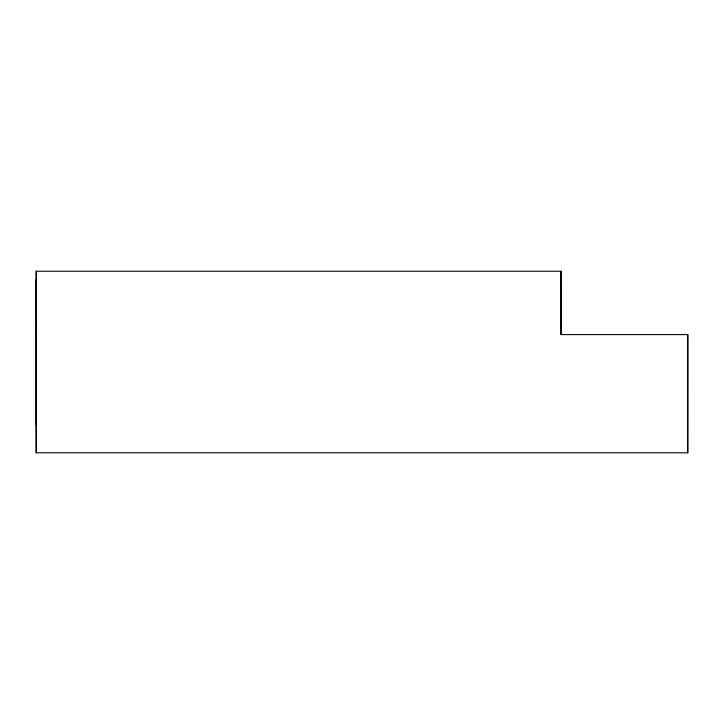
<?xml version="1.0" encoding="UTF-8"?>
<svg xmlns="http://www.w3.org/2000/svg" width="724" height="724" viewBox="0 0 724 724"><rect width="100%" height="100%" fill="white"/><g stroke="black" fill="none" stroke-linecap="round" stroke-linejoin="round"><path stroke-width="1.09" d="M36.209 279.03L36.272 425.069M36.291 271.201L36.218 452.79L687.728 452.79L687.8 334.56M561.037 271.238L561.028 334.597L687.728 334.597L687.737 452.799M561.1 334.56L561.082 271.219L36.2 271.228L36.218 452.79"/></g></svg>
